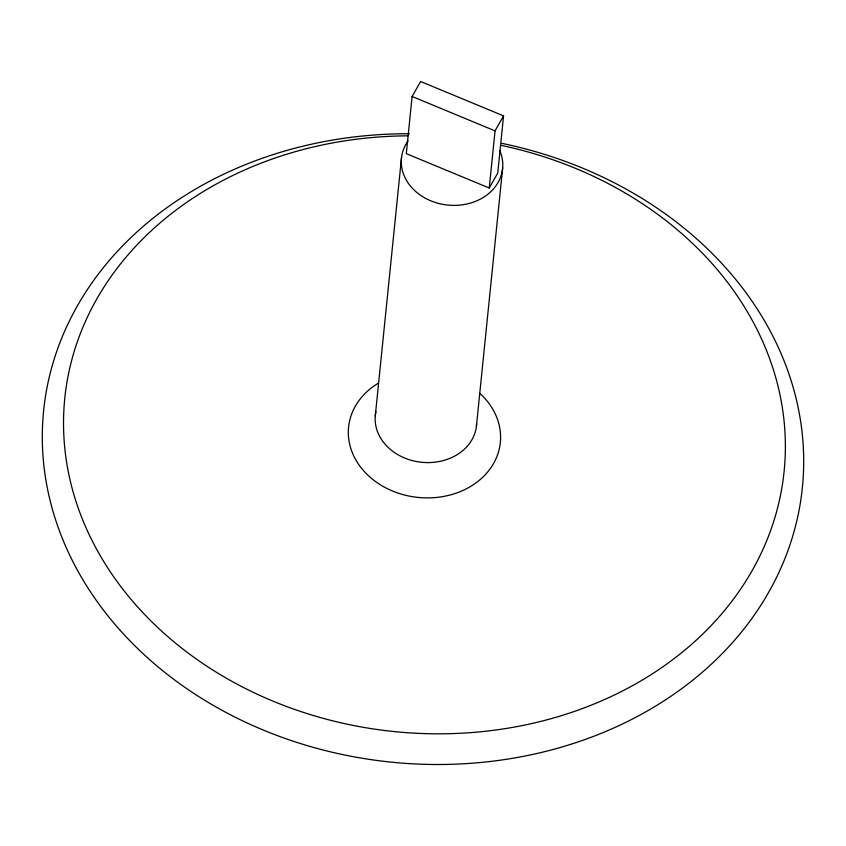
<?xml version="1.0" encoding="UTF-8"?>
<svg xmlns="http://www.w3.org/2000/svg" width="846" height="846" viewBox="0 0 846 846"><rect width="100%" height="100%" fill="white"/><g stroke="black" fill="none" stroke-linecap="round" stroke-linejoin="round"><path stroke-width="1.27" d="M375.264 416.042L401.543 157.377M412.108 96.486L406.302 153.644L489.242 188.024L497.755 173.039L503.56 115.881L420.621 81.502L412.108 96.486L495.047 130.866L489.242 188.024M476.393 426.5L502.672 167.846M495.047 130.866L503.56 115.881M501.868 143.344A381.324 314.638 5.8 0 1 725.879 649.802A381.324 314.638 5.8 0 1 84.938 583.148A381.324 314.638 5.8 0 1 409.422 133.731M499.7 150.451A50.845 41.951 5.8 0 1 447.671 205.06A50.845 41.951 5.8 0 1 408.036 140.965M476.636 423.582A50.845 41.951 5.8 0 1 420.674 462.17A50.845 41.951 5.8 0 1 375.899 411.695M500.451 145.205A361.506 298.278 5.8 0 1 711.846 624.813A361.506 298.278 5.8 0 1 104.925 563.468A361.506 298.278 5.8 0 1 407.804 135.836M479.915 393.422A76.267 62.932 5.8 0 1 474.659 483.827A76.267 62.932 5.8 0 1 365.493 472.808A76.267 62.932 5.8 0 1 378.363 383.175"/></g></svg>
